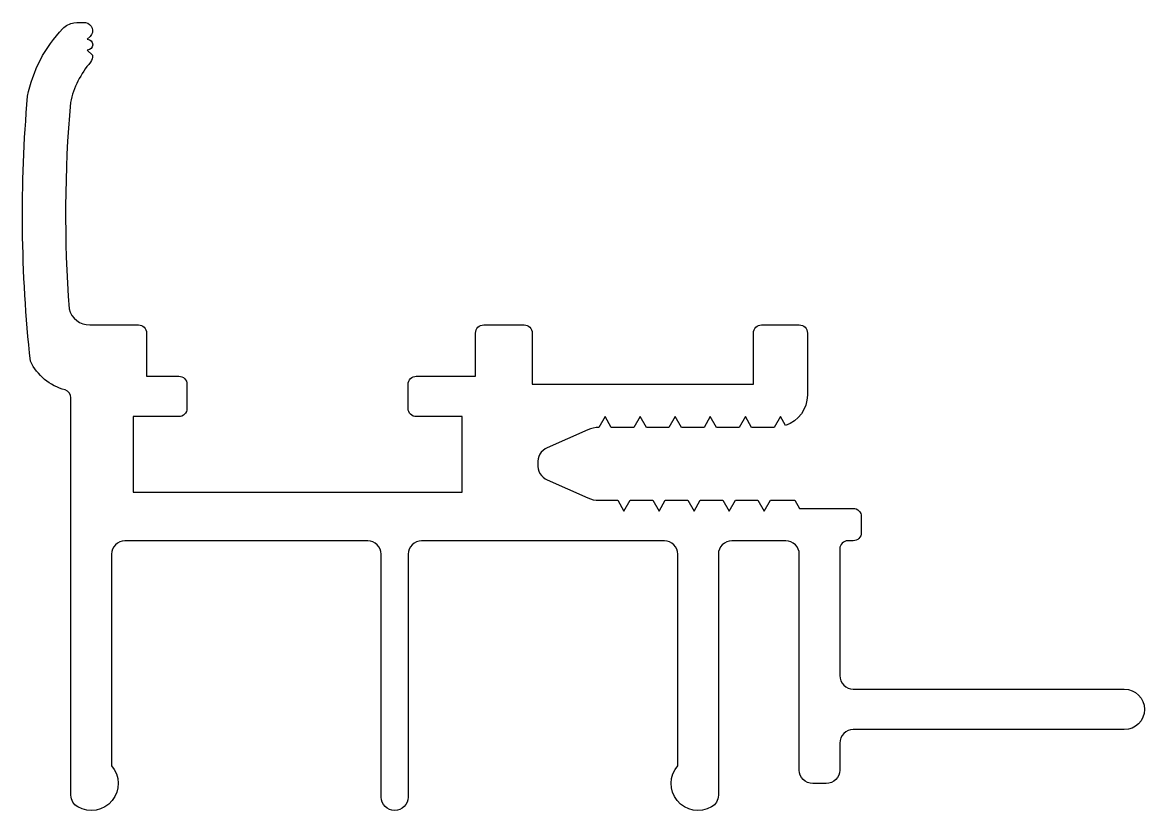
# Model space of a CAD drawing. Extents: x 236.2 to 277.8, y 242.4 to 271.6.
import ezdxf

# ---------------------------------------------------------------- set-up
doc = ezdxf.new("R2010")
doc.units = 0
doc.layers.add('ANA', color=220, linetype='CONTINUOUS')

msp = doc.modelspace()

# ---------------------------------------------------------------- linework, layer by layer
at = {"layer": 'ANA'}
msp.add_lwpolyline([(240.846, 260.128), (240.846, 258.528), (242.046, 258.528, -0.414214), (242.346, 258.228), (242.346, 257.328, -0.414214), (242.046, 257.028), (240.346, 257.028), (240.346, 254.228), (252.546, 254.228), (252.546, 257.028), (250.846, 257.028, -0.414214), (250.546, 257.328), (250.546, 258.228, -0.414214), (250.846, 258.528), (253.046, 258.528), (253.046, 260.128, -0.414214), (253.346, 260.428), (254.846, 260.428, -0.414214), (255.146, 260.128), (255.146, 258.228), (263.346, 258.228), (263.346, 260.128, -0.414214), (263.646, 260.428), (265.046, 260.428, -0.414214), (265.346, 260.128), (265.346, 257.828, -0.319594), (264.539, 256.694), (264.346, 257.028), (264.115, 256.628), (263.277, 256.628), (263.046, 257.028), (262.815, 256.628), (261.977, 256.628), (261.746, 257.028), (261.515, 256.628), (260.677, 256.628), (260.446, 257.028), (260.215, 256.628), (259.377, 256.628), (259.146, 257.028), (258.915, 256.628), (258.077, 256.628), (257.846, 257.028), (257.615, 256.628, 0.104367), (257.211, 256.543), (255.704, 255.877, 0.319849), (255.348, 255.278, 0.319849), (255.704, 254.68), (257.211, 254.014, 0.104367), (257.615, 253.928), (258.315, 253.928), (258.546, 253.528), (258.777, 253.928), (259.615, 253.928), (259.846, 253.528), (260.077, 253.928), (260.915, 253.928), (261.146, 253.528), (261.377, 253.928), (262.215, 253.928), (262.446, 253.528), (262.677, 253.928), (263.515, 253.928), (263.746, 253.528), (263.977, 253.928), (264.875, 253.928), (265.048, 253.628), (267.046, 253.628, -0.414214), (267.346, 253.328), (267.346, 252.728, -0.414214), (267.046, 252.428), (266.846, 252.428, 0.414214), (266.546, 252.128), (266.546, 247.428, 0.414214), (267.046, 246.928), (277.096, 246.928, -1), (277.096, 245.428), (267.046, 245.428, 0.414214), (266.546, 244.928), (266.546, 243.928, -0.414214), (266.046, 243.428), (265.546, 243.428, -0.414214), (265.046, 243.928), (265.046, 251.928, 0.414214), (264.546, 252.428), (262.546, 252.428, 0.414214), (262.046, 251.928), (262.046, 242.995, -0.267949), (261.796, 242.562, -0.849635), (260.546, 244.09), (260.546, 251.928, 0.414214), (260.046, 252.428), (251.046, 252.428, 0.414214), (250.546, 251.928), (250.546, 242.928, -1), (249.546, 242.928), (249.546, 251.928, 0.414214), (249.046, 252.428), (240.046, 252.428, 0.414214), (239.546, 251.928), (239.546, 244.09, -0.849635), (238.296, 242.562, -0.267949), (238.046, 242.995), (238.046, 257.728, 0.338862), (237.824, 258.018, -0.218024), (236.544, 259.082, -0.049233), (236.438, 268.904, -0.144341), (237.744, 271.412, -0.169769), (238.156, 271.621, -0.05133), (238.585, 271.633, -0.622517), (238.758, 271.123), (238.65, 271.015, -1), (238.65, 270.615), (238.84, 270.426, -0.234505), (238.773, 270.167, 0.124891), (238.024, 268.672, 0.039581), (237.973, 261.021, 0.339513), (238.746, 260.428), (240.546, 260.428, -0.414214)], format="xyb", close=True, dxfattribs=at)

doc.saveas('drawing.dxf')
